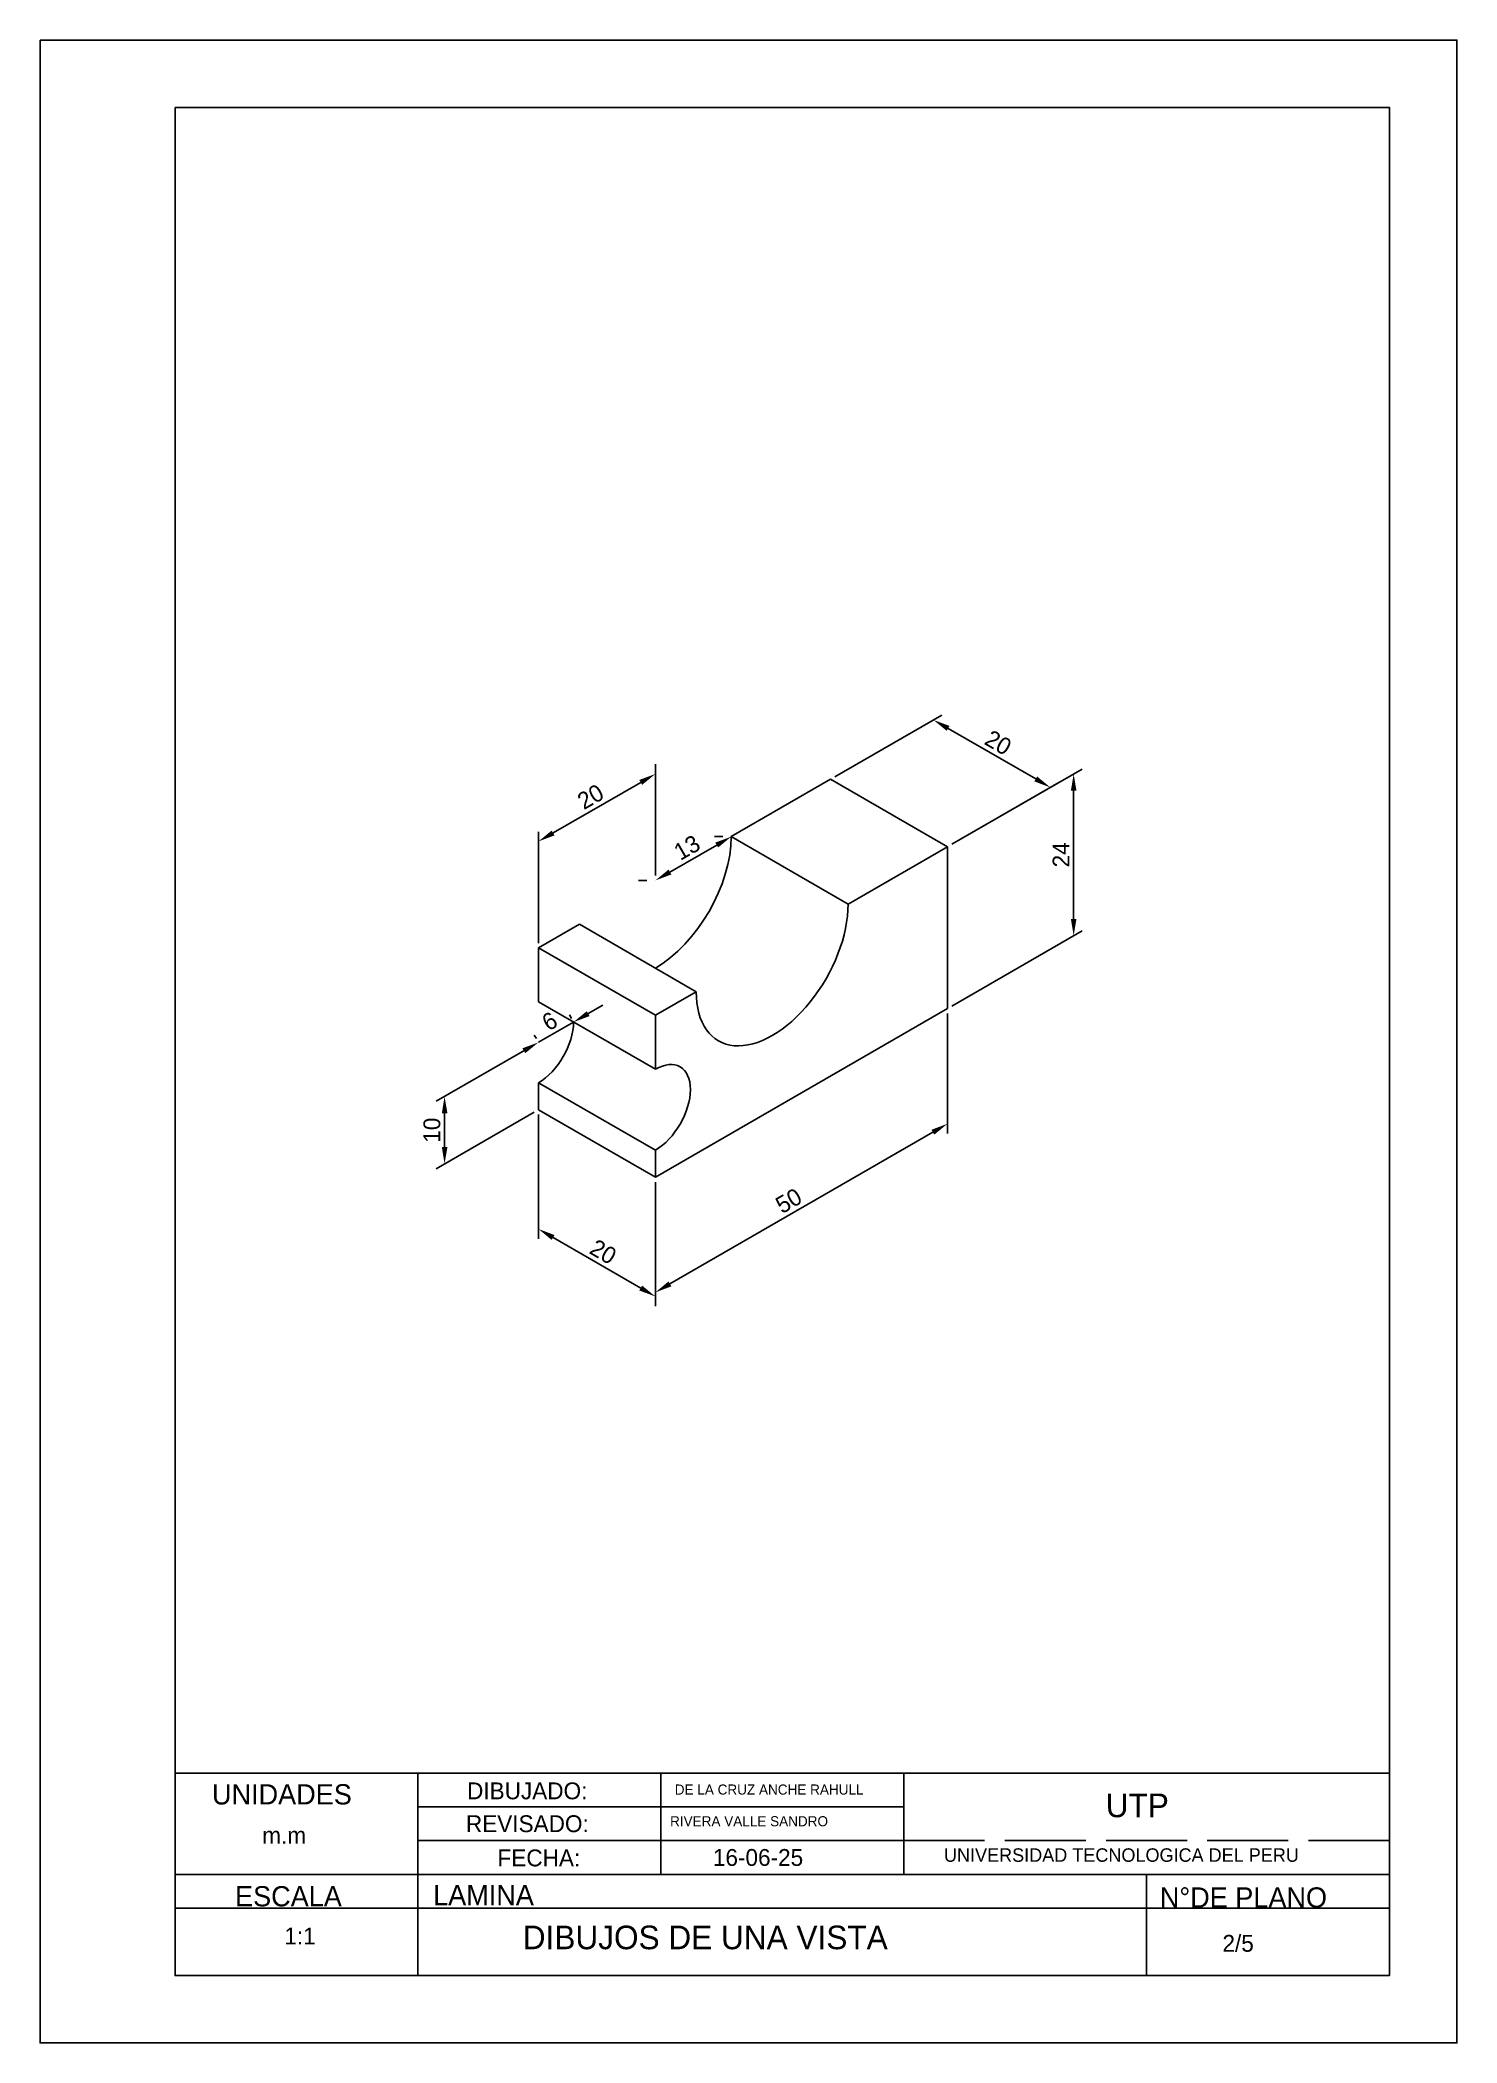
# Model space of a CAD drawing. Header units: millimetres. Extents: x 432 to 642, y 48 to 345.
import ezdxf

# ---------------------------------------------------------------- set-up
doc = ezdxf.new("R2010")
doc.units = ezdxf.units.MM
doc.linetypes.add('ACAD_ISO02W100', pattern=[15, 12, -3])
doc.dimstyles.new('ISO-25', dxfattribs={"dimtxt": 2.5, "dimasz": 2.5, "dimexe": 1.25, "dimexo": 0.625, "dimtad": 1, "dimtxsty": 'Standard', "dimcen": 2.5, "dimadec": 0, "dimazin": 0, "dimtfac": 1, "dimtmove": 0, "dimatfit": 3, "dimfxl": 1, "dimarcsym": 0})

# ---------------------------------------------------------------- blocks, each defined once
blk = doc.blocks.new('*D1')
at = {"color": 0, "lineweight": -2, "transparency": 16777216}
for p, q in [((549.35, 235.75), (565.22, 244.91)), ((566.14, 242.94), (579.13, 235.44)), ((566.67, 225.75), (582.54, 234.91))]:
    blk.add_line(p, q, dxfattribs=at)
at = {"color": 0, "transparency": 16777216}
for points in [[(566.35, 243.3), (565.93, 242.58), (563.97, 244.19)], [(579.34, 235.8), (578.92, 235.08), (581.29, 234.19)]]:
    blk.add_solid(points, dxfattribs=at)
at = {"layer": 'Defpoints', "color": 0, "transparency": 16777216}
for p in [(548.73, 235.39), (581.29, 234.19), (566.05, 225.39)]:
    blk.add_point(p, dxfattribs=at)
at = {"color": 0, "transparency": 16777216, "insert": (573.57, 240.82), "char_height": 2.5, "attachment_point": 5, "rotation": 330}
blk.add_mtext('20', dxfattribs=at)
blk = doc.blocks.new('*D2')
at = {"color": 0, "lineweight": -2, "transparency": 16777216}
for p, q in [((566.67, 225.75), (586, 236.91)), ((584.75, 233.69), (584.75, 214.69)), ((566.67, 201.75), (586, 212.91))]:
    blk.add_line(p, q, dxfattribs=at)
at = {"color": 0, "transparency": 16777216}
for points in [[(584.34, 233.69), (585.17, 233.69), (584.75, 236.19)], [(584.34, 214.69), (585.17, 214.69), (584.75, 212.19)]]:
    blk.add_solid(points, dxfattribs=at)
at = {"layer": 'Defpoints', "color": 0, "transparency": 16777216}
for p in [(566.05, 225.39), (584.75, 212.19), (566.05, 201.39)]:
    blk.add_point(p, dxfattribs=at)
at = {"color": 0, "transparency": 16777216, "insert": (582.88, 224.19), "char_height": 2.5, "attachment_point": 5, "rotation": 90}
blk.add_mtext('24', dxfattribs=at)
blk = doc.blocks.new('*D4')
at = {"color": 0, "lineweight": -2, "transparency": 16777216}
for p, q in [((505.43, 185.67), (505.43, 167.26)), ((522.75, 175.67), (522.75, 157.26)), ((507.59, 167.45), (520.58, 159.95))]:
    blk.add_line(p, q, dxfattribs=at)
at = {"color": 0, "transparency": 16777216}
for points in [[(507.8, 167.81), (507.38, 167.09), (505.43, 168.7)], [(520.79, 160.31), (520.37, 159.59), (522.75, 158.7)]]:
    blk.add_solid(points, dxfattribs=at)
at = {"layer": 'Defpoints', "color": 0, "transparency": 16777216}
for p in [(505.43, 186.39), (522.75, 176.39), (522.75, 158.7)]:
    blk.add_point(p, dxfattribs=at)
at = {"color": 0, "transparency": 16777216, "insert": (515.02, 165.32), "char_height": 2.5, "attachment_point": 5, "rotation": 330}
blk.add_mtext('20', dxfattribs=at)
blk = doc.blocks.new('*D5')
at = {"color": 0, "lineweight": -2, "transparency": 16777216}
for p, q in [((566.05, 200.67), (566.05, 182.86)), ((563.88, 183.06), (524.91, 160.56)), ((522.75, 175.67), (522.75, 157.86))]:
    blk.add_line(p, q, dxfattribs=at)
at = {"color": 0, "transparency": 16777216}
for points in [[(563.68, 183.42), (564.09, 182.7), (566.05, 184.31)], [(524.7, 160.92), (525.12, 160.2), (522.75, 159.31)]]:
    blk.add_solid(points, dxfattribs=at)
at = {"layer": 'Defpoints', "color": 0, "transparency": 16777216}
for p in [(566.05, 201.39), (522.75, 176.39), (522.75, 159.31)]:
    blk.add_point(p, dxfattribs=at)
at = {"color": 0, "transparency": 16777216, "insert": (542.52, 172.89), "char_height": 2.5, "attachment_point": 5, "rotation": 30}
blk.add_mtext('50', dxfattribs=at)
blk = doc.blocks.new('*D6')
at = {"color": 0, "lineweight": -2, "transparency": 16777216}
for p, q in [((504.8, 196.03), (490.26, 187.64)), ((504.8, 186.03), (490.26, 177.64)), ((491.51, 185.86), (491.51, 180.86))]:
    blk.add_line(p, q, dxfattribs=at)
at = {"color": 0, "transparency": 16777216}
for points in [[(491.1, 185.86), (491.93, 185.86), (491.51, 188.36)], [(491.1, 180.86), (491.93, 180.86), (491.51, 178.36)]]:
    blk.add_solid(points, dxfattribs=at)
at = {"layer": 'Defpoints', "color": 0, "transparency": 16777216}
for p in [(505.43, 196.39), (505.43, 186.39), (491.51, 178.36)]:
    blk.add_point(p, dxfattribs=at)
at = {"color": 0, "transparency": 16777216, "insert": (489.64, 183.36), "char_height": 2.5, "attachment_point": 5, "rotation": 90}
blk.add_mtext('10', dxfattribs=at)
blk = doc.blocks.new('*D7')
at = {"color": 0, "lineweight": -2, "transparency": 16777216}
for p, q in [((522.75, 221.11), (522.75, 237.62)), ((507.59, 227.43), (520.58, 234.93)), ((505.43, 211.11), (505.43, 227.62))]:
    blk.add_line(p, q, dxfattribs=at)
at = {"color": 0, "transparency": 16777216}
for points in [[(520.37, 235.29), (520.79, 234.57), (522.75, 236.18)], [(507.38, 227.79), (507.8, 227.07), (505.43, 226.18)]]:
    blk.add_solid(points, dxfattribs=at)
at = {"layer": 'Defpoints', "color": 0, "transparency": 16777216}
for p in [(522.75, 236.18), (522.75, 220.39), (505.43, 210.39)]:
    blk.add_point(p, dxfattribs=at)
at = {"color": 0, "transparency": 16777216, "insert": (513.15, 232.8), "char_height": 2.5, "attachment_point": 5, "rotation": 30}
blk.add_mtext('20', dxfattribs=at)
blk = doc.blocks.new('*D8')
at = {"color": 0, "lineweight": -2, "transparency": 16777216}
for p, q in [((532.76, 226.89), (531.51, 226.89)), ((524.91, 221.64), (531.84, 225.64)), ((521.5, 220.39), (520.25, 220.39))]:
    blk.add_line(p, q, dxfattribs=at)
at = {"color": 0, "transparency": 16777216}
for points in [[(531.63, 226), (532.05, 225.28), (534.01, 226.89)], [(524.7, 222), (525.12, 221.28), (522.75, 220.39)]]:
    blk.add_solid(points, dxfattribs=at)
at = {"layer": 'Defpoints', "color": 0, "transparency": 16777216}
for p in [(534.01, 226.89), (534.01, 226.89), (522.75, 220.39)]:
    blk.add_point(p, dxfattribs=at)
at = {"color": 0, "transparency": 16777216, "insert": (527.44, 225.26), "char_height": 2.5, "attachment_point": 5, "rotation": 30}
blk.add_mtext('13', dxfattribs=at)
blk = doc.blocks.new('*D9')
at = {"color": 0, "lineweight": -2, "transparency": 16777216}
for p, q in [((505.43, 196.39), (510.62, 199.39)), ((510.31, 199.93), (510, 200.47)), ((512.79, 200.64), (514.95, 201.89)), ((505.11, 196.93), (504.8, 197.47)), ((503.26, 195.14), (501.1, 193.89))]:
    blk.add_line(p, q, dxfattribs=at)
at = {"color": 0, "transparency": 16777216}
for points in [[(512.58, 201), (513, 200.28), (510.62, 199.39)], [(503.05, 195.5), (503.47, 194.78), (505.43, 196.39)]]:
    blk.add_solid(points, dxfattribs=at)
at = {"layer": 'Defpoints', "color": 0, "transparency": 16777216}
for p in [(510.62, 199.39), (510.62, 199.39), (505.43, 196.39)]:
    blk.add_point(p, dxfattribs=at)
at = {"color": 0, "transparency": 16777216, "insert": (507.09, 199.51), "char_height": 2.5, "attachment_point": 5, "rotation": 30}
blk.add_mtext('6', dxfattribs=at)

msp = doc.modelspace()

# ---------------------------------------------------------------- linework, layer by layer
for p, q in [((548.729, 235.391), (534.006, 226.891)), ((534.006, 226.891), (548.729, 235.391)), ((548.729, 235.391), (566.049, 225.391)), ((534.006, 226.891), (551.327, 216.891)), ((551.327, 216.891), (566.049, 225.391)), ((566.049, 201.391), (566.049, 225.391)), ((505.427, 210.391), (511.489, 213.891)), ((505.427, 210.391), (511.489, 213.891)), ((511.489, 213.891), (528.81, 203.891)), ((505.427, 210.391), (522.748, 200.391)), ((505.427, 202.391), (505.427, 210.391)), ((522.748, 192.391), (505.427, 202.391)), ((522.748, 200.391), (528.81, 203.891)), ((522.748, 176.391), (566.049, 201.391)), ((522.748, 200.391), (522.748, 192.391)), ((522.748, 192.391), (522.748, 200.391)), ((505.427, 186.391), (505.427, 190.391)), ((522.748, 180.391), (505.427, 190.391)), ((505.427, 186.391), (522.748, 176.391)), ((522.748, 176.391), (522.748, 180.391)), ((522.748, 176.391), (522.748, 180.391)), ((631.558, 88.009), (451.558, 88.009)), ((451.558, 88.009), (451.558, 58.009)), ((487.558, 88.009), (487.558, 58.009)), ((523.558, 88.009), (523.558, 73.009)), ((559.558, 88.009), (559.558, 73.009)), ((631.558, 58.009), (631.558, 88.009)), ((487.558, 83.009), (559.558, 83.009)), ((487.558, 78.009), (559.558, 78.009)), ((451.558, 73.009), (631.558, 73.009)), ((451.558, 73.009), (451.558, 68.009)), ((595.558, 73.009), (595.558, 58.009)), ((451.558, 68.009), (631.558, 68.009)), ((451.558, 58.009), (631.558, 58.009)), ((641.558, 58.009), (641.553, 58.009))]:
    msp.add_line(p, q)
at = {"linetype": 'ACAD_ISO02W100'}
msp.add_line((559.558, 78.009), (631.558, 78.009), dxfattribs=at)
for points in [[(431.553, 345.009), (641.553, 345.009), (641.553, 48.009), (431.553, 48.009)], [(451.558, 335.009), (631.558, 335.009), (631.558, 58.009), (451.558, 58.009)]]:
    msp.add_lwpolyline(points, close=True)
for centre, major_axis, start_param, end_param in [((522.748, 220.391), (-7.961, -13.789), 7.0685835, 8.6393798), ((540.068, 210.391), (-7.961, -13.789), 5.4977871, 8.6393798), ((505.427, 196.391), (-3.674, -6.364), 7.0685835, 8.6393798), ((522.748, 186.391), (-3.674, -6.364), 7.0685835, 10.2101761)]:
    msp.add_ellipse(centre, major_axis=major_axis, ratio=0.5773503, start_param=start_param, end_param=end_param)

# ---------------------------------------------------------------- texts
for s, height, p in [('UNIDADES', 3, (457.03, 83.376)), ('DIBUJADO:', 2.5, (494.842, 84.14)), ('DE LA CRUZ ANCHE RAHULL', 1.5, (525.628, 84.834)), ('UTP', 3.5, (589.503, 81.486)), ('REVISADO:', 2.5, (494.673, 79.269)), ('RIVERA VALLE SANDRO', 1.5, (524.932, 80.136)), ('m.m', 2.5, (464.483, 77.535)), ('FECHA:', 2.5, (499.356, 74.198)), ('16-06-25', 2.5, (531.276, 74.262)), ('UNIVERSIDAD TECNOLOGICA DEL PERU', 2, (565.526, 74.868)), ('ESCALA', 3, (460.452, 68.259)), ('LAMINA', 3, (489.81, 68.439)), ('N°DE PLANO', 3, (597.517, 68.079)), ('DIBUJOS DE UNA VISTA', 3.5, (503.098, 61.907)), ('1:1', 2.5, (467.759, 62.624)), ('2/5', 2.5, (606.806, 61.532))]:
    msp.add_text(s, height=height).set_placement(p)

# ---------------------------------------------------------------- dimensions: what is measured, and where the dimension line sits
for p1, p2, distance, picture, middle in [((548.729, 235.391), (566.049, 225.391), 15.245, '*D1', (573.571, 240.816)), ((505.427, 210.391), (522.748, 220.391), 13.673, '*D7', (513.15, 232.802)), ((522.748, 220.391), (534.006, 226.891), 0, '*D8', (527.439, 225.265)), ((505.427, 196.391), (510.623, 199.391), 0, '*D9', (507.088, 199.515)), ((505.427, 196.391), (505.427, 186.391), -13.915, '*D6', (489.638, 183.357)), ((505.427, 186.391), (522.748, 176.391), -15.322, '*D4', (515.025, 165.322))]:
    dim = msp.add_aligned_dim(p1=p1, p2=p2, distance=distance, dimstyle='ISO-25')
    dim.commit()
    dim.dimension.update_dxf_attribs({"geometry": picture, "text_midpoint": middle})
dim = msp.add_linear_dim(base=(584.753, 212.19), p1=(566.049, 225.391), p2=(566.049, 201.391), angle=90, dimstyle='ISO-25')
dim.commit()
dim.dimension.update_dxf_attribs({"geometry": '*D2', "text_midpoint": (582.878, 224.19)})
dim = msp.add_linear_dim(base=(522.748, 159.308), p1=(566.049, 201.391), p2=(522.748, 176.391), angle=210, dimstyle='ISO-25')
dim.commit()
dim.dimension.update_dxf_attribs({"geometry": '*D5', "text_midpoint": (543.461, 171.267), "dimtype": 161})

doc.saveas('drawing.dxf')
